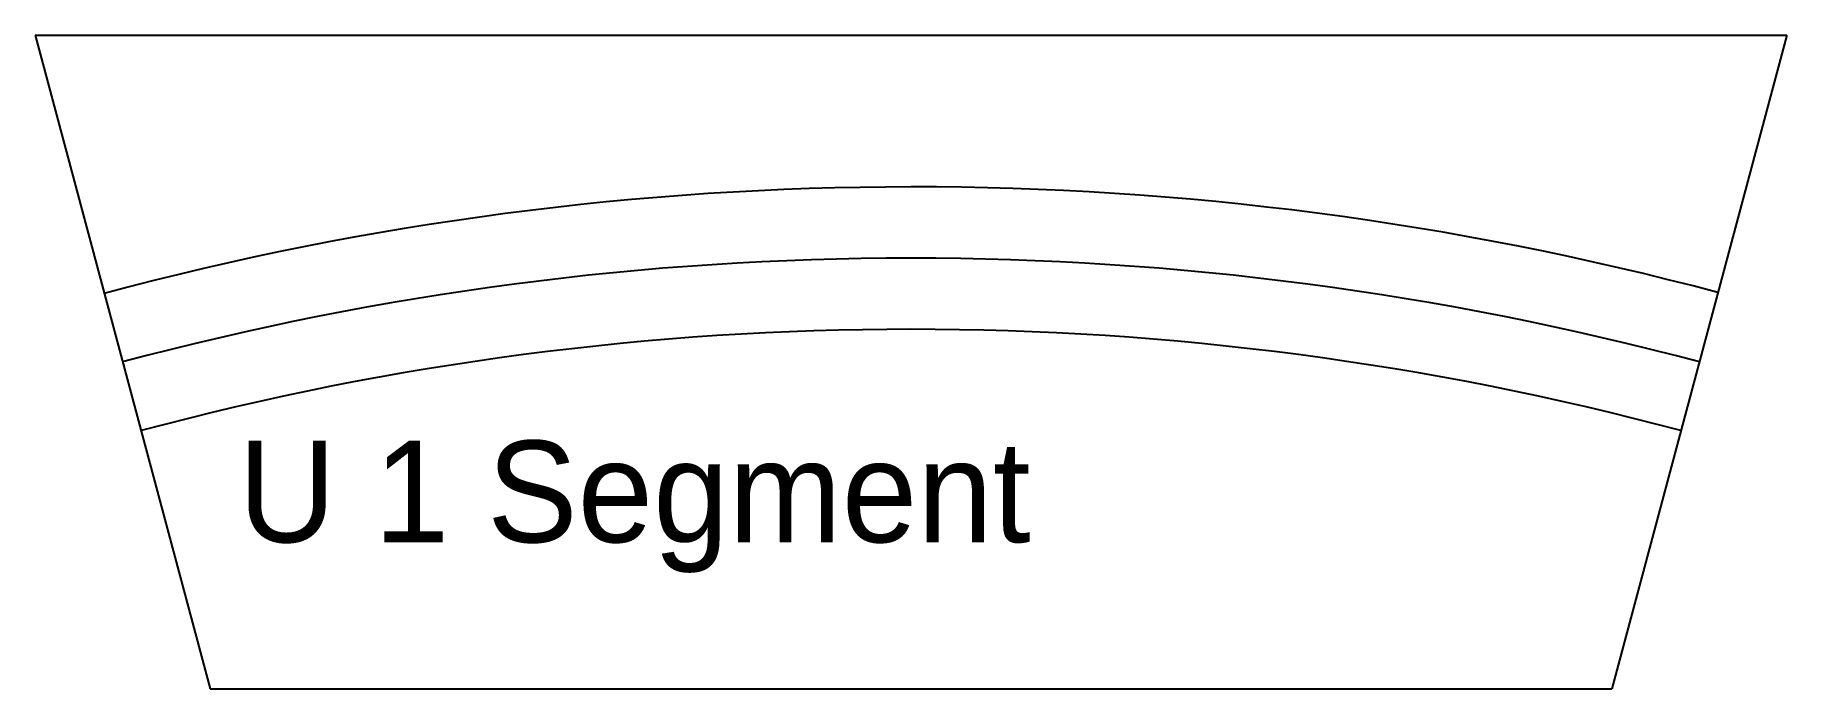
# Model space of a CAD drawing. Header units: millimetres. Extents: x 0 to 258, y 0 to 96.
import ezdxf

# ---------------------------------------------------------------- set-up
doc = ezdxf.new("R2010")
doc.units = ezdxf.units.MM
doc.header["$LTSCALE"] = 6
doc.header["$MEASUREMENT"] = 0
doc.layers.add('TTmoduly', color=90, linetype='CONTINUOUS')

msp = doc.modelspace()

# ---------------------------------------------------------------- linework, layer by layer
at = {"layer": 'TTmoduly'}
for p, q in [((-0.5, 96.39), (25.39, -0.2)), ((-0.5, 96.39), (258.32, 96.39)), ((258.32, 96.39), (232.44, -0.2)), ((25.39, -0.2), (232.44, -0.2))]:
    msp.add_line(p, q, dxfattribs=at)
for centre, radius, start in [((129.17, -387.54), 461.5, 75.0621), ((128.91, -386.57), 450, 75), ((128.91, -386.57), 439.5, 75)]:
    msp.add_arc(centre, radius, start, 105, dxfattribs=at)

# ---------------------------------------------------------------- texts
msp.add_text('U 1 Segment', height=15, dxfattribs=at).set_placement((29.5, 21.47))

doc.saveas('drawing.dxf')
